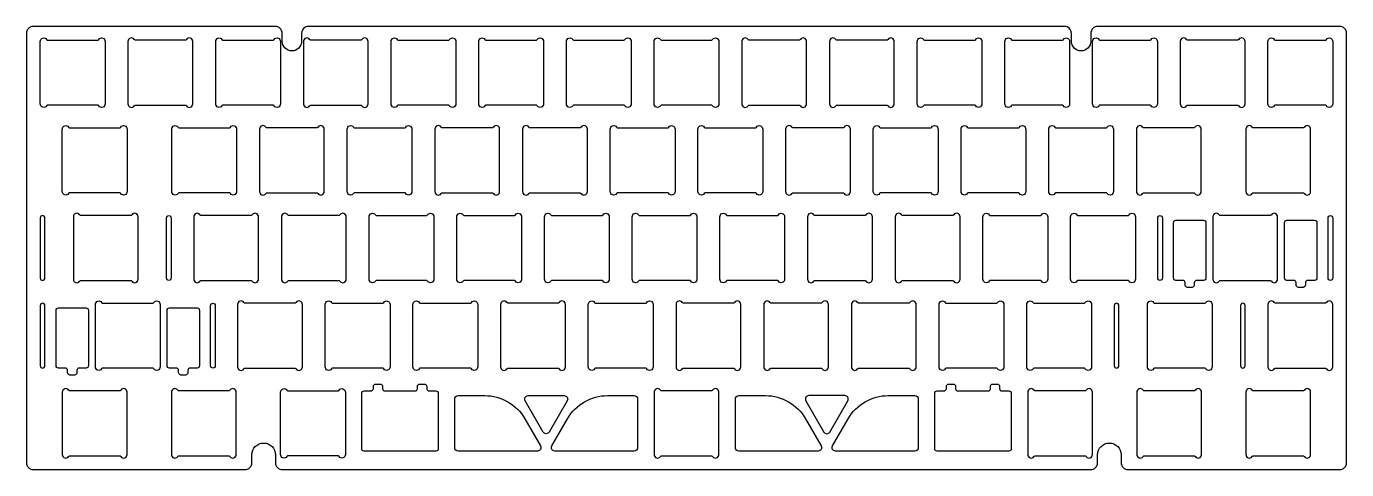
# Model space of a CAD drawing. Header units: millimetres. Extents: x 23 to 309, y 22 to 118.
import ezdxf

# ---------------------------------------------------------------- set-up
doc = ezdxf.new("R2010")
doc.units = ezdxf.units.MM
doc.header["$MEASUREMENT"] = 0

msp = doc.modelspace()

# ---------------------------------------------------------------- linework, layer by layer
for points in [[(78.67, 116.71, 0.414214), (77.17, 118.21), (24.9, 118.21, 0.414214), (23.4, 116.71), (23.4, 23.91, 0.414214), (24.9, 22.41), (70.62, 22.41, 0.414214), (72.12, 23.91), (72.12, 25.61, -1), (77.22, 25.61), (77.22, 23.91, 0.414214), (78.72, 22.41), (253.38, 22.41, 0.414214), (254.88, 23.91), (254.88, 25.61, -1), (259.98, 25.61), (259.98, 23.91, 0.414214), (261.48, 22.41), (307.2, 22.41, 0.414214), (308.7, 23.91), (308.7, 116.71, 0.414214), (307.2, 118.21), (254.92, 118.21, 0.414214), (253.42, 116.71), (253.42, 115.01, -1), (249.22, 115.01), (249.22, 116.71, 0.414214), (247.72, 118.21), (84.37, 118.21, 0.414214), (82.87, 116.71), (82.87, 115.01, -1), (78.67, 115.01)], [(28.15, 115.21), (38.65, 115.21, 0.236068), (39.05, 115.41, -0.720759), (40.4, 114.96), (40.4, 101.46, -0.720759), (39.05, 101.01, 0.236068), (38.65, 101.21), (28.15, 101.21, 0.236068), (27.75, 101.01, -0.720759), (26.4, 101.46), (26.4, 114.96, -0.720759), (27.75, 115.41, 0.236068)], [(58, 101.01, 0.720759), (59.35, 101.46), (59.35, 114.96, 0.720759), (58, 115.41, -0.236068), (57.6, 115.21), (47.1, 115.21, -0.236068), (46.7, 115.41, 0.720759), (45.35, 114.96), (45.35, 101.46, 0.720759), (46.7, 101.01, -0.236068), (47.1, 101.21), (57.6, 101.21, -0.236068)], [(76.55, 101.21), (66.05, 101.21, 0.236068), (65.65, 101.01, -0.720759), (64.3, 101.46), (64.3, 114.96, -0.720759), (65.65, 115.41, 0.236068), (66.05, 115.21), (76.55, 115.21, 0.236068), (76.95, 115.41, -0.720759), (78.3, 114.96), (78.3, 101.46, -0.720759), (76.95, 101.01, 0.236068)], [(84.6, 115.41, 0.720759), (83.25, 114.96), (83.25, 101.46, 0.720759), (84.6, 101.01, -0.236068), (85, 101.21), (95.5, 101.21, -0.236068), (95.9, 101.01, 0.720759), (97.25, 101.46), (97.25, 114.96, 0.720759), (95.9, 115.41, -0.236068), (95.5, 115.21), (85, 115.21, -0.236068)], [(114.45, 101.21), (103.95, 101.21, 0.236068), (103.55, 101.01, -0.720759), (102.2, 101.46), (102.2, 114.96, -0.720759), (103.55, 115.41, 0.236068), (103.95, 115.21), (114.45, 115.21, 0.236068), (114.85, 115.41, -0.720759), (116.2, 114.96), (116.2, 101.46, -0.720759), (114.85, 101.01, 0.236068)], [(122.9, 115.21), (133.4, 115.21, 0.236068), (133.8, 115.41, -0.720759), (135.15, 114.96), (135.15, 101.46, -0.720759), (133.8, 101.01, 0.236068), (133.4, 101.21), (122.9, 101.21, 0.236068), (122.5, 101.01, -0.720759), (121.15, 101.46), (121.15, 114.96, -0.720759), (122.5, 115.41, 0.236068)], [(141.85, 101.21, 0.236068), (141.45, 101.01, -0.720759), (140.1, 101.46), (140.1, 114.96, -0.720759), (141.45, 115.41, 0.236068), (141.85, 115.21), (152.35, 115.21, 0.236068), (152.75, 115.41, -0.720759), (154.1, 114.96), (154.1, 101.46, -0.720759), (152.75, 101.01, 0.236068), (152.35, 101.21)], [(160.8, 101.21, 0.236068), (160.4, 101.01, -0.720759), (159.05, 101.46), (159.05, 114.96, -0.720759), (160.4, 115.41, 0.236068), (160.8, 115.21), (171.3, 115.21, 0.236068), (171.7, 115.41, -0.720759), (173.05, 114.96), (173.05, 101.46, -0.720759), (171.7, 101.01, 0.236068), (171.3, 101.21)], [(192, 114.96, 0.720759), (190.65, 115.41, -0.236068), (190.25, 115.21), (179.75, 115.21, -0.236068), (179.35, 115.41, 0.720759), (178, 114.96), (178, 101.46, 0.720759), (179.35, 101.01, -0.236068), (179.75, 101.21), (190.25, 101.21, -0.236068), (190.65, 101.01, 0.720759), (192, 101.46)], [(198.3, 115.41, 0.720759), (196.95, 114.96), (196.95, 101.46, 0.720759), (198.3, 101.01, -0.236068), (198.7, 101.21), (209.2, 101.21, -0.236068), (209.6, 101.01, 0.720759), (210.95, 101.46), (210.95, 114.96, 0.720759), (209.6, 115.41, -0.236068), (209.2, 115.21), (198.7, 115.21, -0.236068)], [(228.15, 101.21), (217.65, 101.21, 0.236068), (217.25, 101.01, -0.720759), (215.9, 101.46), (215.9, 114.96, -0.720759), (217.25, 115.41, 0.236068), (217.65, 115.21), (228.15, 115.21, 0.236068), (228.55, 115.41, -0.720759), (229.9, 114.96), (229.9, 101.46, -0.720759), (228.55, 101.01, 0.236068)], [(247.1, 101.21), (236.6, 101.21, 0.236068), (236.2, 101.01, -0.720759), (234.85, 101.46), (234.85, 114.96, -0.720759), (236.2, 115.41, 0.236068), (236.6, 115.21), (247.1, 115.21, 0.236068), (247.5, 115.41, -0.720759), (248.85, 114.96), (248.85, 101.46, -0.720759), (247.5, 101.01, 0.236068)], [(255.55, 115.21), (266.05, 115.21, 0.236068), (266.45, 115.41, -0.720759), (267.8, 114.96), (267.8, 101.46, -0.720759), (266.45, 101.01, 0.236068), (266.05, 101.21), (255.55, 101.21, 0.236068), (255.15, 101.01, -0.720759), (253.8, 101.46), (253.8, 114.96, -0.720759), (255.15, 115.41, 0.236068)], [(286.75, 114.96, 0.720759), (285.4, 115.41, -0.236068), (285, 115.21), (274.5, 115.21, -0.236068), (274.1, 115.41, 0.720759), (272.75, 114.96), (272.75, 101.46, 0.720759), (274.1, 101.01, -0.236068), (274.5, 101.21), (285, 101.21, -0.236068), (285.4, 101.01, 0.720759), (286.75, 101.46)], [(293.05, 115.41, 0.236068), (293.45, 115.21), (303.95, 115.21, 0.236068), (304.35, 115.41, -0.720759), (305.7, 114.96), (305.7, 101.46, -0.720759), (304.35, 101.01, 0.236068), (303.95, 101.21), (293.45, 101.21, 0.236068), (293.05, 101.01, -0.720759), (291.7, 101.46), (291.7, 114.96, -0.720759)], [(45.16, 96.01), (45.16, 82.51, -0.720759), (43.81, 82.06, 0.236068), (43.41, 82.26), (32.91, 82.26, 0.236068), (32.51, 82.06, -0.720759), (31.16, 82.51), (31.16, 96.01, -0.720759), (32.51, 96.46, 0.236068), (32.91, 96.26), (43.41, 96.26, 0.236068), (43.81, 96.46, -0.720759)], [(67.47, 82.06, 0.236068), (67.07, 82.26), (56.57, 82.26, 0.236068), (56.17, 82.06, -0.720759), (54.82, 82.51), (54.82, 96.01, -0.720759), (56.17, 96.46, 0.236068), (56.57, 96.26), (67.07, 96.26, 0.236068), (67.47, 96.46, -0.720759), (68.82, 96.01), (68.82, 82.51, -0.720759)], [(73.77, 82.51, 0.720759), (75.12, 82.06, -0.236068), (75.52, 82.26), (86.02, 82.26, -0.236068), (86.42, 82.06, 0.720759), (87.77, 82.51), (87.77, 96.01, 0.720759), (86.42, 96.46, -0.236068), (86.02, 96.26), (75.52, 96.26, -0.236068), (75.12, 96.46, 0.720759), (73.77, 96.01)], [(94.47, 82.26, 0.236068), (94.07, 82.06, -0.720759), (92.72, 82.51), (92.72, 96.01, -0.720759), (94.07, 96.46, 0.236068), (94.47, 96.26), (104.97, 96.26, 0.236068), (105.37, 96.46, -0.720759), (106.72, 96.01), (106.72, 82.51, -0.720759), (105.37, 82.06, 0.236068), (104.97, 82.26)], [(124.32, 82.06, 0.720759), (125.67, 82.51), (125.67, 96.01, 0.720759), (124.32, 96.46, -0.236068), (123.92, 96.26), (113.42, 96.26, -0.236068), (113.02, 96.46, 0.720759), (111.67, 96.01), (111.67, 82.51, 0.720759), (113.02, 82.06, -0.236068), (113.42, 82.26), (123.92, 82.26, -0.236068)], [(143.27, 82.06, 0.720759), (144.62, 82.51), (144.62, 96.01, 0.720759), (143.27, 96.46, -0.236068), (142.87, 96.26), (132.37, 96.26, -0.236068), (131.97, 96.46, 0.720759), (130.62, 96.01), (130.62, 82.51, 0.720759), (131.97, 82.06, -0.236068), (132.37, 82.26), (142.87, 82.26, -0.236068)], [(151.32, 82.26, 0.236068), (150.92, 82.06, -0.720759), (149.57, 82.51), (149.57, 96.01, -0.720759), (150.92, 96.46, 0.236068), (151.32, 96.26), (161.82, 96.26, 0.236068), (162.22, 96.46, -0.720759), (163.57, 96.01), (163.57, 82.51, -0.720759), (162.22, 82.06, 0.236068), (161.82, 82.26)], [(180.77, 96.26, 0.236068), (181.17, 96.46, -0.720759), (182.52, 96.01), (182.52, 82.51, -0.720759), (181.17, 82.06, 0.236068), (180.77, 82.26), (170.27, 82.26, 0.236068), (169.87, 82.06, -0.720759), (168.52, 82.51), (168.52, 96.01, -0.720759), (169.87, 96.46, 0.236068), (170.27, 96.26)], [(187.47, 82.51, 0.720759), (188.82, 82.06, -0.236068), (189.22, 82.26), (199.72, 82.26, -0.236068), (200.12, 82.06, 0.720759), (201.47, 82.51), (201.47, 96.01, 0.720759), (200.12, 96.46, -0.236068), (199.72, 96.26), (189.22, 96.26, -0.236068), (188.82, 96.46, 0.720759), (187.47, 96.01)], [(220.42, 96.01), (220.42, 82.51, -0.720759), (219.07, 82.06, 0.236068), (218.67, 82.26), (208.17, 82.26, 0.236068), (207.77, 82.06, -0.720759), (206.42, 82.51), (206.42, 96.01, -0.720759), (207.77, 96.46, 0.236068), (208.17, 96.26), (218.67, 96.26, 0.236068), (219.07, 96.46, -0.720759)], [(238.02, 82.06, 0.236068), (237.62, 82.26), (227.12, 82.26, 0.236068), (226.72, 82.06, -0.720759), (225.37, 82.51), (225.37, 96.01, -0.720759), (226.72, 96.46, 0.236068), (227.12, 96.26), (237.62, 96.26, 0.236068), (238.02, 96.46, -0.720759), (239.37, 96.01), (239.37, 82.51, -0.720759)], [(256.57, 96.26, 0.236068), (256.97, 96.46, -0.720759), (258.32, 96.01), (258.32, 82.51, -0.720759), (256.97, 82.06, 0.236068), (256.57, 82.26), (246.07, 82.26, 0.236068), (245.67, 82.06, -0.720759), (244.32, 82.51), (244.32, 96.01, -0.720759), (245.67, 96.46, 0.236068), (246.07, 96.26)], [(277.27, 96.01, 0.720759), (275.92, 96.46, -0.236068), (275.52, 96.26), (265.02, 96.26, -0.236068), (264.62, 96.46, 0.720759), (263.27, 96.01), (263.27, 82.51, 0.720759), (264.62, 82.06, -0.236068), (265.02, 82.26), (275.52, 82.26, -0.236068), (275.92, 82.06, 0.720759), (277.27, 82.51)], [(288.28, 96.46, 0.720759), (286.93, 96.01), (286.93, 82.51, 0.720759), (288.28, 82.06, -0.236068), (288.68, 82.26), (299.18, 82.26, -0.236068), (299.58, 82.06, 0.720759), (300.93, 82.51), (300.93, 96.01, 0.720759), (299.58, 96.46, -0.236068), (299.18, 96.26), (288.68, 96.26, -0.236068)], [(27.4, 76.81, 1), (26.4, 76.81), (26.4, 63.81, 1), (27.4, 63.81)], [(33.54, 63.56, 0.720759), (34.89, 63.11, -0.236068), (35.29, 63.31), (45.79, 63.31, -0.236068), (46.19, 63.11, 0.720759), (47.54, 63.56), (47.54, 77.06, 0.720759), (46.19, 77.51, -0.236068), (45.79, 77.31), (35.29, 77.31, -0.236068), (34.89, 77.51, 0.720759), (33.54, 77.06)], [(54.68, 76.81), (54.68, 63.81, -1), (53.68, 63.81), (53.68, 76.81, -1)], [(60.91, 77.51, 0.720759), (59.56, 77.06), (59.56, 63.56, 0.720759), (60.91, 63.11, -0.236068), (61.31, 63.31), (71.81, 63.31, -0.236068), (72.21, 63.11, 0.720759), (73.56, 63.56), (73.56, 77.06, 0.720759), (72.21, 77.51, -0.236068), (71.81, 77.31), (61.31, 77.31, -0.236068)], [(79.86, 77.51, 0.720759), (78.51, 77.06), (78.51, 63.56, 0.720759), (79.86, 63.11, -0.236068), (80.26, 63.31), (90.76, 63.31, -0.236068), (91.16, 63.11, 0.720759), (92.51, 63.56), (92.51, 77.06, 0.720759), (91.16, 77.51, -0.236068), (90.76, 77.31), (80.26, 77.31, -0.236068)], [(111.46, 77.06), (111.46, 63.56, -0.720759), (110.11, 63.11, 0.236068), (109.71, 63.31), (99.21, 63.31, 0.236068), (98.81, 63.11, -0.720759), (97.46, 63.56), (97.46, 77.06, -0.720759), (98.81, 77.51, 0.236068), (99.21, 77.31), (109.71, 77.31, 0.236068), (110.11, 77.51, -0.720759)], [(130.41, 77.06), (130.41, 63.56, -0.720759), (129.06, 63.11, 0.236068), (128.66, 63.31), (118.16, 63.31, 0.236068), (117.76, 63.11, -0.720759), (116.41, 63.56), (116.41, 77.06, -0.720759), (117.76, 77.51, 0.236068), (118.16, 77.31), (128.66, 77.31, 0.236068), (129.06, 77.51, -0.720759)], [(137.11, 77.31), (147.61, 77.31, 0.236068), (148.01, 77.51, -0.720759), (149.36, 77.06), (149.36, 63.56, -0.720759), (148.01, 63.11, 0.236068), (147.61, 63.31), (137.11, 63.31, 0.236068), (136.71, 63.11, -0.720759), (135.36, 63.56), (135.36, 77.06, -0.720759), (136.71, 77.51, 0.236068)], [(168.31, 77.06), (168.31, 63.56, -0.720759), (166.96, 63.11, 0.236068), (166.56, 63.31), (156.06, 63.31, 0.236068), (155.66, 63.11, -0.720759), (154.31, 63.56), (154.31, 77.06, -0.720759), (155.66, 77.51, 0.236068), (156.06, 77.31), (166.56, 77.31, 0.236068), (166.96, 77.51, -0.720759)], [(187.26, 77.06), (187.26, 63.56, -0.720759), (185.91, 63.11, 0.236068), (185.51, 63.31), (175.01, 63.31, 0.236068), (174.61, 63.11, -0.720759), (173.26, 63.56), (173.26, 77.06, -0.720759), (174.61, 77.51, 0.236068), (175.01, 77.31), (185.51, 77.31, 0.236068), (185.91, 77.51, -0.720759)], [(204.86, 63.11, 0.720759), (206.21, 63.56), (206.21, 77.06, 0.720759), (204.86, 77.51, -0.236068), (204.46, 77.31), (193.96, 77.31, -0.236068), (193.56, 77.51, 0.720759), (192.21, 77.06), (192.21, 63.56, 0.720759), (193.56, 63.11, -0.236068), (193.96, 63.31), (204.46, 63.31, -0.236068)], [(212.51, 77.51, 0.720759), (211.16, 77.06), (211.16, 63.56, 0.720759), (212.51, 63.11, -0.236068), (212.91, 63.31), (223.41, 63.31, -0.236068), (223.81, 63.11, 0.720759), (225.16, 63.56), (225.16, 77.06, 0.720759), (223.81, 77.51, -0.236068), (223.41, 77.31), (212.91, 77.31, -0.236068)], [(242.76, 63.11, 0.236068), (242.36, 63.31), (231.86, 63.31, 0.236068), (231.46, 63.11, -0.720759), (230.11, 63.56), (230.11, 77.06, -0.720759), (231.46, 77.51, 0.236068), (231.86, 77.31), (242.36, 77.31, 0.236068), (242.76, 77.51, -0.720759), (244.11, 77.06), (244.11, 63.56, -0.720759)], [(261.31, 77.31, 0.236068), (261.71, 77.51, -0.720759), (263.06, 77.06), (263.06, 63.56, -0.720759), (261.71, 63.11, 0.236068), (261.31, 63.31), (250.81, 63.31, 0.236068), (250.41, 63.11, -0.720759), (249.06, 63.56), (249.06, 77.06, -0.720759), (250.41, 77.51, 0.236068), (250.81, 77.31)], [(267.88, 63.81), (267.88, 76.81, -1), (268.88, 76.81), (268.88, 63.81, -1)], [(292.44, 63.11, 0.720759), (293.79, 63.56), (293.79, 77.06, 0.720759), (292.44, 77.51, -0.236068), (292.04, 77.31), (281.54, 77.31, -0.236068), (281.14, 77.51, 0.720759), (279.79, 77.06), (279.79, 63.56, 0.720759), (281.14, 63.11, -0.236068), (281.54, 63.31), (292.04, 63.31, -0.236068)], [(305.7, 76.81), (305.7, 63.81, -1), (304.7, 63.81), (304.7, 76.81, -1)], [(277.79, 63.31), (276.29, 63.31, 0.414214), (275.79, 62.81), (275.79, 62.31, -0.414214), (275.29, 61.81), (274.29, 61.81, -0.414214), (273.79, 62.31), (273.79, 62.81, 0.414214), (273.29, 63.31), (271.79, 63.31, -0.414214), (271.29, 63.81), (271.29, 75.81, -0.414214), (271.79, 76.31), (277.79, 76.31, -0.414214), (278.29, 75.81), (278.29, 63.81, -0.414214)], [(301.79, 63.31), (300.29, 63.31, 0.414214), (299.79, 62.81), (299.79, 62.31, -0.414214), (299.29, 61.81), (298.29, 61.81, -0.414214), (297.79, 62.31), (297.79, 62.81, 0.414214), (297.29, 63.31), (295.79, 63.31, -0.414214), (295.29, 63.81), (295.29, 75.81, -0.414214), (295.79, 76.31), (301.79, 76.31, -0.414214), (302.29, 75.81), (302.29, 63.81, -0.414214)], [(26.4, 44.86, 1), (27.4, 44.86), (27.4, 57.86, 1), (26.4, 57.86)], [(30.3, 57.36), (36.3, 57.36, -0.414214), (36.8, 56.86), (36.8, 44.86, -0.414214), (36.3, 44.36), (34.8, 44.36, 0.414214), (34.3, 43.86), (34.3, 43.36, -0.414214), (33.8, 42.86), (32.8, 42.86, -0.414214), (32.3, 43.36), (32.3, 43.86, 0.414214), (31.8, 44.36), (30.3, 44.36, -0.414214), (29.8, 44.86), (29.8, 56.86, -0.414214)], [(50.55, 44.36), (40.05, 44.36, 0.236068), (39.65, 44.16, -0.720759), (38.3, 44.61), (38.3, 58.11, -0.720759), (39.65, 58.56, 0.236068), (40.05, 58.36), (50.55, 58.36, 0.236068), (50.95, 58.56, -0.720759), (52.3, 58.11), (52.3, 44.61, -0.720759), (50.95, 44.16, 0.236068)], [(60.3, 44.36), (58.8, 44.36, 0.414214), (58.3, 43.86), (58.3, 43.36, -0.414214), (57.8, 42.86), (56.8, 42.86, -0.414214), (56.3, 43.36), (56.3, 43.86, 0.414214), (55.8, 44.36), (54.3, 44.36, -0.414214), (53.8, 44.86), (53.8, 56.86, -0.414214), (54.3, 57.36), (60.3, 57.36, -0.414214), (60.8, 56.86), (60.8, 44.86, -0.414214)], [(64.21, 57.86), (64.21, 44.86, -1), (63.21, 44.86), (63.21, 57.86, -1)], [(83.03, 58.11, 0.720759), (81.68, 58.56, -0.236068), (81.28, 58.36), (70.78, 58.36, -0.236068), (70.38, 58.56, 0.720759), (69.03, 58.11), (69.03, 44.61, 0.720759), (70.38, 44.16, -0.236068), (70.78, 44.36), (81.28, 44.36, -0.236068), (81.68, 44.16, 0.720759), (83.03, 44.61)], [(89.73, 58.36), (100.23, 58.36, 0.236068), (100.63, 58.56, -0.720759), (101.98, 58.11), (101.98, 44.61, -0.720759), (100.63, 44.16, 0.236068), (100.23, 44.36), (89.73, 44.36, 0.236068), (89.33, 44.16, -0.720759), (87.98, 44.61), (87.98, 58.11, -0.720759), (89.33, 58.56, 0.236068)], [(106.93, 44.61), (106.93, 58.11, -0.720759), (108.28, 58.56, 0.236068), (108.68, 58.36), (119.18, 58.36, 0.236068), (119.58, 58.56, -0.720759), (120.93, 58.11), (120.93, 44.61, -0.720759), (119.58, 44.16, 0.236068), (119.18, 44.36), (108.68, 44.36, 0.236068), (108.28, 44.16, -0.720759)], [(125.88, 44.61, 0.720759), (127.23, 44.16, -0.236068), (127.63, 44.36), (138.13, 44.36, -0.236068), (138.53, 44.16, 0.720759), (139.88, 44.61), (139.88, 58.11, 0.720759), (138.53, 58.56, -0.236068), (138.13, 58.36), (127.63, 58.36, -0.236068), (127.23, 58.56, 0.720759), (125.88, 58.11)], [(146.58, 58.36), (157.08, 58.36, 0.236068), (157.48, 58.56, -0.720759), (158.83, 58.11), (158.83, 44.61, -0.720759), (157.48, 44.16, 0.236068), (157.08, 44.36), (146.58, 44.36, 0.236068), (146.18, 44.16, -0.720759), (144.83, 44.61), (144.83, 58.11, -0.720759), (146.18, 58.56, 0.236068)], [(163.78, 44.61, 0.720759), (165.13, 44.16, -0.236068), (165.53, 44.36), (176.03, 44.36, -0.236068), (176.43, 44.16, 0.720759), (177.78, 44.61), (177.78, 58.11, 0.720759), (176.43, 58.56, -0.236068), (176.03, 58.36), (165.53, 58.36, -0.236068), (165.13, 58.56, 0.720759), (163.78, 58.11)], [(195.38, 44.16, 0.720759), (196.73, 44.61), (196.73, 58.11, 0.720759), (195.38, 58.56, -0.236068), (194.98, 58.36), (184.48, 58.36, -0.236068), (184.08, 58.56, 0.720759), (182.73, 58.11), (182.73, 44.61, 0.720759), (184.08, 44.16, -0.236068), (184.48, 44.36), (194.98, 44.36, -0.236068)], [(203.03, 58.56, 0.720759), (201.68, 58.11), (201.68, 44.61, 0.720759), (203.03, 44.16, -0.236068), (203.43, 44.36), (213.93, 44.36, -0.236068), (214.33, 44.16, 0.720759), (215.68, 44.61), (215.68, 58.11, 0.720759), (214.33, 58.56, -0.236068), (213.93, 58.36), (203.43, 58.36, -0.236068)], [(222.38, 58.36), (232.88, 58.36, 0.236068), (233.28, 58.56, -0.720759), (234.63, 58.11), (234.63, 44.61, -0.720759), (233.28, 44.16, 0.236068), (232.88, 44.36), (222.38, 44.36, 0.236068), (221.98, 44.16, -0.720759), (220.63, 44.61), (220.63, 58.11, -0.720759), (221.98, 58.56, 0.236068)], [(240.93, 58.56, 0.236068), (241.33, 58.36), (251.83, 58.36, 0.236068), (252.23, 58.56, -0.720759), (253.58, 58.11), (253.58, 44.61, -0.720759), (252.23, 44.16, 0.236068), (251.83, 44.36), (241.33, 44.36, 0.236068), (240.93, 44.16, -0.720759), (239.58, 44.61), (239.58, 58.11, -0.720759)], [(258.5, 44.86, 1), (259.5, 44.86), (259.5, 57.86, 1), (258.5, 57.86)], [(267.39, 58.36), (277.89, 58.36, 0.236068), (278.29, 58.56, -0.720759), (279.64, 58.11), (279.64, 44.61, -0.720759), (278.29, 44.16, 0.236068), (277.89, 44.36), (267.39, 44.36, 0.236068), (266.99, 44.16, -0.720759), (265.64, 44.61), (265.64, 58.11, -0.720759), (266.99, 58.56, 0.236068)], [(286.78, 57.86, 1), (285.78, 57.86), (285.78, 44.86, 1), (286.78, 44.86)], [(293.05, 58.56, 0.720759), (291.7, 58.11), (291.7, 44.61, 0.720759), (293.05, 44.16, -0.236068), (293.45, 44.36), (303.95, 44.36, -0.236068), (304.35, 44.16, 0.720759), (305.7, 44.61), (305.7, 58.11, 0.720759), (304.35, 58.56, -0.236068), (303.95, 58.36), (293.45, 58.36, -0.236068)], [(100.37, 39.91, 0.414214), (100.87, 39.41), (107.4, 39.41, 0.414214), (107.9, 39.91), (107.9, 40.41, -0.414214), (108.4, 40.91), (109.4, 40.91, -0.414214), (109.9, 40.41), (109.9, 39.91, 0.414214), (110.4, 39.41), (111.9, 39.41, -0.414214), (112.4, 38.91), (112.4, 26.91, -0.414214), (111.9, 26.41), (96.37, 26.41, -0.414214), (95.87, 26.91), (95.87, 38.91, -0.414214), (96.37, 39.41), (97.87, 39.41, 0.414214), (98.37, 39.91), (98.37, 40.41, -0.414214), (98.87, 40.91), (99.87, 40.91, -0.414214), (100.37, 40.41)], [(224.2, 39.91, 0.414214), (224.7, 39.41), (231.22, 39.41, 0.414214), (231.72, 39.91), (231.72, 40.41, -0.414214), (232.22, 40.91), (233.22, 40.91, -0.414214), (233.72, 40.41), (233.72, 39.91, 0.414214), (234.22, 39.41), (235.72, 39.41, -0.414214), (236.22, 38.91), (236.22, 26.91, -0.414214), (235.72, 26.41), (220.2, 26.41, -0.414214), (219.7, 26.91), (219.7, 38.91, -0.414214), (220.2, 39.41), (221.7, 39.41, 0.414214), (222.2, 39.91), (222.2, 40.41, -0.414214), (222.7, 40.91), (223.7, 40.91, -0.414214), (224.2, 40.41)], [(43.81, 25.21, 0.720759), (45.16, 25.66), (45.16, 39.16, 0.720759), (43.81, 39.61, -0.236068), (43.41, 39.41), (32.91, 39.41, -0.236068), (32.51, 39.61, 0.720759), (31.16, 39.16), (31.16, 25.66, 0.720759), (32.51, 25.21, -0.236068), (32.91, 25.41), (43.41, 25.41, -0.236068)], [(68.74, 39.16, 0.720759), (67.39, 39.61, -0.236068), (66.99, 39.41), (56.49, 39.41, -0.236068), (56.09, 39.61, 0.720759), (54.74, 39.16), (54.74, 25.66, 0.720759), (56.09, 25.21, -0.236068), (56.49, 25.41), (66.99, 25.41, -0.236068), (67.39, 25.21, 0.720759), (68.74, 25.66)], [(78.32, 25.66), (78.32, 39.16, -0.720759), (79.67, 39.61, 0.236068), (80.07, 39.41), (90.57, 39.41, 0.236068), (90.97, 39.61, -0.720759), (92.32, 39.16), (92.32, 25.66, -0.720759), (90.97, 25.21, 0.236068), (90.57, 25.41), (80.07, 25.41, 0.236068), (79.67, 25.21, -0.720759)], [(133.85, 26.41), (116.7, 26.41, -0.414214), (115.95, 27.16), (115.95, 37.66, -0.414214), (116.7, 38.41), (122.44, 38.41, -0.267949), (131.1, 33.41), (134.49, 27.54, -0.57735)], [(131.82, 38.41), (139.62, 38.41, -0.57735), (140.27, 37.29), (136.37, 30.54, -0.57735), (135.07, 30.54), (131.18, 37.29, -0.57735)], [(136.95, 27.54), (140.34, 33.41, -0.267949), (149, 38.41), (154.74, 38.41, -0.414214), (155.49, 37.66), (155.49, 27.16, -0.414214), (154.74, 26.41), (137.6, 26.41, -0.57735)], [(173.05, 39.16, 0.720759), (171.7, 39.61, -0.236068), (171.3, 39.41), (160.8, 39.41, -0.236068), (160.4, 39.61, 0.720759), (159.05, 39.16), (159.05, 25.66, 0.720759), (160.4, 25.21, -0.236068), (160.8, 25.41), (171.3, 25.41, -0.236068), (171.7, 25.21, 0.720759), (173.05, 25.66)], [(177.35, 38.41), (183.09, 38.41, -0.267949), (191.75, 33.41), (195.14, 27.54, -0.57735), (194.5, 26.41), (177.35, 26.41, -0.414214), (176.6, 27.16), (176.6, 37.66, -0.414214)], [(200.92, 37.29, 0.57735), (200.27, 38.41), (192.47, 38.41, 0.57735), (191.83, 37.29), (195.72, 30.54, 0.57735), (197.02, 30.54)], [(197.6, 27.54), (200.99, 33.41, -0.267949), (209.65, 38.41), (215.39, 38.41, -0.414214), (216.14, 37.66), (216.14, 27.16, -0.414214), (215.39, 26.41), (198.25, 26.41, -0.57735)], [(239.78, 25.66, 0.720759), (241.13, 25.21, -0.236068), (241.53, 25.41), (252.03, 25.41, -0.236068), (252.43, 25.21, 0.720759), (253.78, 25.66), (253.78, 39.16, 0.720759), (252.43, 39.61, -0.236068), (252.03, 39.41), (241.53, 39.41, -0.236068), (241.13, 39.61, 0.720759), (239.78, 39.16)], [(263.36, 25.66, 0.720759), (264.71, 25.21, -0.236068), (265.11, 25.41), (275.61, 25.41, -0.236068), (276.01, 25.21, 0.720759), (277.36, 25.66), (277.36, 39.16, 0.720759), (276.01, 39.61, -0.236068), (275.61, 39.41), (265.11, 39.41, -0.236068), (264.71, 39.61, 0.720759), (263.36, 39.16)], [(300.93, 39.16, 0.720759), (299.58, 39.61, -0.236068), (299.18, 39.41), (288.68, 39.41, -0.236068), (288.28, 39.61, 0.720759), (286.93, 39.16), (286.93, 25.66, 0.720759), (288.28, 25.21, -0.236068), (288.68, 25.41), (299.18, 25.41, -0.236068), (299.58, 25.21, 0.720759), (300.93, 25.66)]]:
    msp.add_lwpolyline(points, format="xyb", close=True)

doc.saveas('drawing.dxf')
